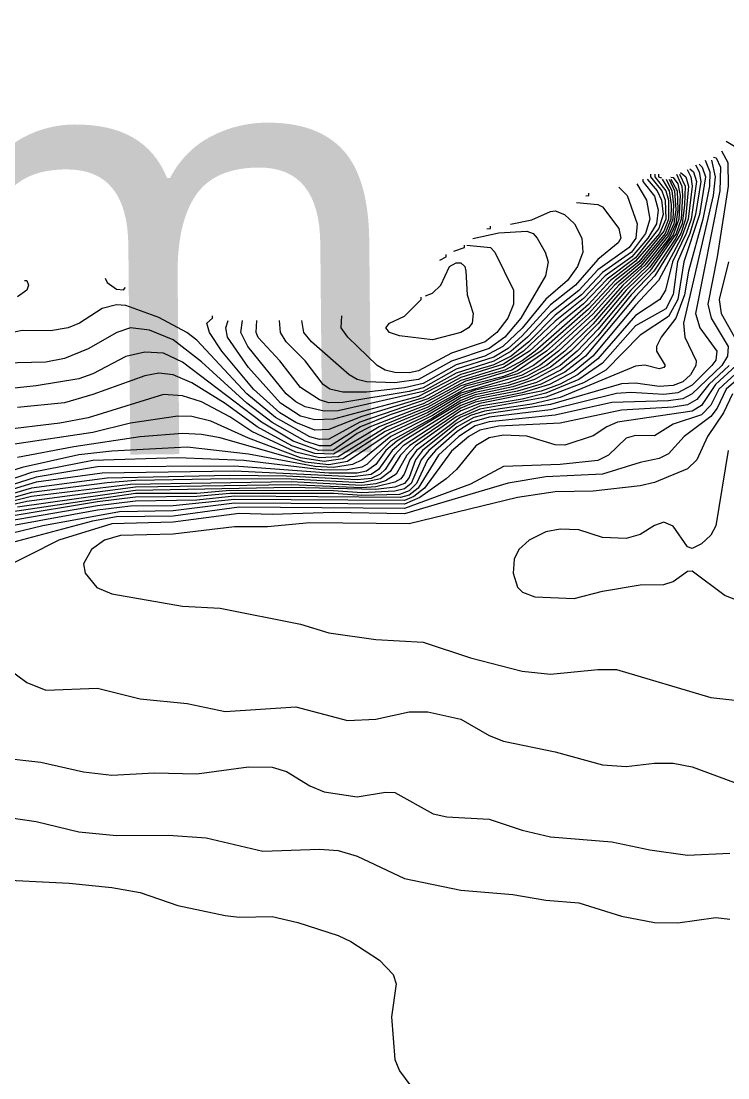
# Model space of a CAD drawing. Extents: x 474277 to 475042, y 254928 to 255625.
# Drawn here: x 474369.09 to 474380.57, y 255563.48 to 255580.65 of the extents above; entities that cross this region are included whole.
import ezdxf

# ---------------------------------------------------------------- set-up
doc = ezdxf.new("R2010")
doc.units = 0
doc.header["$MEASUREMENT"] = 0
doc.layers.add('BaseMapV2_DTM_export_MonNov09090547073261 — entities', color=1, linetype='CONTINUOUS')
doc.styles.get("Standard").update_dxf_attribs({"font": 'romans.shx'})

msp = doc.modelspace()

# ---------------------------------------------------------------- linework, layer by layer
at = {"layer": 'BaseMapV2_DTM_export_MonNov09090547073261 — entities', "color": 15, "linetype": 'Continuous', "true_color": 0xb7484b}
for points in [[(474380.544, 255578.695, 87.75), (474380.68, 255578.614, 87.75)], [(474380.466, 255578.541, 88), (474380.568, 255578.35, 88), (474380.573, 255577.966, 88), (474380.395, 255576.816, 88), (474380.243, 255576.049, 88), (474380.3, 255575.819, 88), (474380.575, 255575.359, 88), (474380.565, 255575.206, 88), (474380.47, 255575.053, 88), (474379.99, 255574.59, 88), (474379.836, 255574.511, 88), (474379.606, 255574.477, 88), (474378.686, 255574.451, 88), (474377.766, 255574.248, 88), (474376.693, 255574.14, 88), (474376.463, 255574.075, 88), (474376.197, 255573.902, 88), (474375.866, 255573.596, 88), (474375.536, 255573.059, 88), (474375.389, 255572.949, 88), (474375.252, 255572.906, 88), (474372.552, 255572.929, 88), (474371.939, 255572.868, 88), (474370.942, 255572.847, 88), (474370.329, 255572.773, 88), (474368.877, 255572.522, 88)], [(474380.335, 255578.435, 88.25), (474380.382, 255578.426, 88.25), (474380.449, 255578.273, 88.25), (474380.439, 255577.89, 88.25), (474380.042, 255575.896, 88.25), (474380.116, 255575.666, 88.25), (474380.393, 255575.283, 88.25), (474380.373, 255575.14, 88.25), (474380.31, 255575.053, 88.25), (474379.99, 255574.732, 88.25), (474379.76, 255574.61, 88.25), (474379.53, 255574.582, 88.25), (474378.993, 255574.613, 88.25), (474378.763, 255574.597, 88.25), (474377.689, 255574.334, 88.25), (474376.693, 255574.212, 88.25), (474376.412, 255574.132, 88.25), (474376.172, 255573.979, 88.25), (474375.819, 255573.672, 88.25), (474375.689, 255573.519, 88.25), (474375.51, 255573.136, 88.25), (474375.389, 255573.019, 88.25), (474375.236, 255572.959, 88.25), (474374.622, 255572.942, 88.25), (474374.162, 255572.973, 88.25), (474372.475, 255572.976, 88.25), (474371.939, 255572.924, 88.25), (474370.942, 255572.913, 88.25), (474370.329, 255572.839, 88.25), (474368.894, 255572.599, 88.25)], [(474379.951, 255578.245, 89.5), (474380.01, 255578.196, 89.5), (474380.06, 255578.043, 89.5), (474379.973, 255577.429, 89.5), (474379.894, 255577.199, 89.5), (474379.668, 255576.739, 89.5), (474379.558, 255576.279, 89.5), (474379.467, 255576.126, 89.5), (474379.07, 255575.866, 89.5), (474378.456, 255575.16, 89.5), (474378.125, 255574.899, 89.5), (474377.843, 255574.752, 89.5), (474377.536, 255574.638, 89.5), (474376.539, 255574.435, 89.5), (474376.233, 255574.315, 89.5), (474375.396, 255573.749, 89.5), (474375.251, 255573.596, 89.5), (474375.082, 255573.333, 89.5), (474374.924, 255573.212, 89.5), (474374.622, 255573.147, 89.5), (474373.472, 255573.206, 89.5), (474372.475, 255573.21, 89.5), (474370.942, 255573.184, 89.5), (474370.482, 255573.147, 89.5), (474369.255, 255572.99, 89.5), (474367.798, 255572.577, 89.5)], [(474380.046, 255578.311, 89.25), (474380.105, 255578.196, 89.25), (474380.132, 255578.043, 89.25), (474380.046, 255577.506, 89.25), (474379.951, 255577.199, 89.25), (474379.752, 255576.739, 89.25), (474379.683, 255576.205, 89.25), (474379.56, 255575.973, 89.25), (474379.07, 255575.695, 89.25), (474378.533, 255575.089, 89.25), (474378.149, 255574.823, 89.25), (474377.613, 255574.602, 89.25), (474377.229, 255574.507, 89.25), (474376.539, 255574.391, 89.25), (474376.156, 255574.221, 89.25), (474375.496, 255573.749, 89.25), (474375.351, 255573.596, 89.25), (474375.178, 255573.289, 89.25), (474375.006, 255573.18, 89.25), (474374.852, 255573.13, 89.25), (474374.622, 255573.105, 89.25), (474373.472, 255573.161, 89.25), (474370.865, 255573.122, 89.25), (474369.255, 255572.923, 89.25), (474368.642, 255572.775, 89.25)], [(474380.105, 255578.321, 89), (474380.155, 255578.273, 89), (474380.205, 255578.12, 89), (474380.111, 255577.506, 89), (474379.854, 255576.739, 89), (474379.757, 255576.126, 89), (474379.606, 255575.847, 89), (474379.146, 255575.547, 89), (474378.589, 255574.976, 89), (474378.226, 255574.769, 89), (474377.613, 255574.539, 89), (474376.539, 255574.345, 89), (474376.218, 255574.209, 89), (474375.512, 255573.672, 89), (474375.401, 255573.519, 89), (474375.312, 255573.289, 89), (474375.255, 255573.212, 89), (474375.159, 255573.155, 89), (474374.852, 255573.082, 89), (474374.622, 255573.063, 89), (474373.472, 255573.115, 89), (474370.942, 255573.076, 89), (474369.178, 255572.844, 89), (474368.718, 255572.74, 89)], [(474380.306, 255578.388, 88.5), (474380.365, 255578.12, 88.5), (474380.33, 255577.813, 88.5), (474379.848, 255575.743, 88.5), (474379.87, 255575.513, 88.5), (474380.057, 255575.129, 88.5), (474380.05, 255575.053, 88.5), (474379.963, 255574.899, 88.5), (474379.836, 255574.789, 88.5), (474379.683, 255574.727, 88.5), (474379.453, 255574.712, 88.5), (474379.07, 255574.765, 88.5), (474378.84, 255574.753, 88.5), (474377.689, 255574.417, 88.5), (474376.693, 255574.272, 88.5), (474376.441, 255574.209, 88.5), (474376.17, 255574.056, 88.5), (474375.712, 255573.672, 88.5), (474375.589, 255573.519, 88.5), (474375.422, 255573.136, 88.5), (474375.313, 255573.048, 88.5), (474375.159, 255573.009, 88.5), (474374.622, 255572.984, 88.5), (474374.162, 255573.016, 88.5), (474372.475, 255573.022, 88.5), (474371.939, 255572.976, 88.5), (474370.942, 255572.971, 88.5), (474368.948, 255572.675, 88.5)], [(474380.203, 255578.388, 88.75), (474380.275, 255578.196, 88.75), (474380.271, 255577.966, 88.75), (474380.166, 255577.429, 88.75), (474379.931, 255576.586, 88.75), (474379.867, 255576.203, 88.75), (474379.725, 255575.819, 88.75), (474379.486, 255575.513, 88.75), (474379.41, 255575.359, 88.75), (474379.41, 255575.283, 88.75), (474379.55, 255575.053, 88.75), (474379.53, 255575.019, 88.75), (474379.453, 255574.999, 88.75), (474379.223, 255575.058, 88.75), (474379.07, 255575.04, 88.75), (474377.843, 255574.535, 88.75), (474377.383, 255574.423, 88.75), (474376.616, 255574.312, 88.75), (474376.386, 255574.243, 88.75), (474376.156, 255574.111, 88.75), (474375.61, 255573.672, 88.75), (474375.495, 255573.519, 88.75), (474375.389, 255573.231, 88.75), (474375.313, 255573.136, 88.75), (474375.159, 255573.074, 88.75), (474374.852, 255573.036, 88.75), (474373.472, 255573.07, 88.75), (474370.942, 255573.024, 88.75), (474369.025, 255572.751, 88.75)], [(474379.908, 255578.235, 89.75), (474379.968, 255578.12, 89.75), (474379.99, 255577.966, 89.75), (474379.924, 255577.429, 89.75), (474379.809, 255577.123, 89.75), (474379.445, 255576.433, 89.75), (474379.07, 255576.033, 89.75), (474378.374, 255575.206, 89.75), (474378.073, 255574.957, 89.75), (474377.671, 255574.746, 89.75), (474377.229, 255574.607, 89.75), (474376.463, 255574.456, 89.75), (474376.233, 255574.36, 89.75), (474375.296, 255573.749, 89.75), (474375.151, 255573.596, 89.75), (474375, 255573.366, 89.75), (474374.921, 255573.289, 89.75), (474374.776, 255573.218, 89.75), (474374.546, 255573.194, 89.75), (474373.396, 255573.257, 89.75), (474372.475, 255573.268, 89.75), (474370.482, 255573.221, 89.75), (474369.255, 255573.06, 89.75), (474367.798, 255572.635, 89.75)], [(474379.798, 255578.186, 90), (474379.887, 255578.12, 90), (474379.931, 255577.966, 90), (474379.883, 255577.429, 90), (474379.805, 255577.199, 90), (474379.386, 255576.509, 90), (474379.07, 255576.174, 90), (474378.258, 255575.206, 90), (474377.92, 255574.942, 90), (474377.536, 255574.752, 90), (474377.153, 255574.635, 90), (474376.532, 255574.516, 90), (474376.233, 255574.403, 90), (474375.294, 255573.826, 90), (474375.115, 255573.672, 90), (474374.893, 255573.366, 90), (474374.776, 255573.284, 90), (474374.469, 255573.247, 90), (474372.552, 255573.337, 90), (474370.405, 255573.306, 90), (474369.332, 255573.155, 90), (474367.798, 255572.692, 90)], [(474379.786, 255578.158, 90.25), (474379.876, 255577.966, 90.25), (474379.868, 255577.66, 90.25), (474379.826, 255577.353, 90.25), (474379.725, 255577.123, 90.25), (474379.367, 255576.586, 90.25), (474379, 255576.203, 90.25), (474378.456, 255575.534, 90.25), (474378.15, 255575.209, 90.25), (474377.848, 255574.976, 90.25), (474377.459, 255574.779, 90.25), (474377.076, 255574.661, 90.25), (474376.463, 255574.536, 90.25), (474376.233, 255574.445, 90.25), (474375.19, 255573.826, 90.25), (474375.015, 255573.672, 90.25), (474374.848, 255573.442, 90.25), (474374.699, 255573.335, 90.25), (474374.546, 255573.304, 90.25), (474374.086, 255573.302, 90.25), (474372.552, 255573.42, 90.25), (474370.329, 255573.405, 90.25), (474369.332, 255573.24, 90.25), (474367.798, 255572.75, 90.25)], [(474379.738, 255578.158, 90.5), (474379.824, 255577.966, 90.5), (474379.832, 255577.813, 90.5), (474379.809, 255577.429, 90.5), (474379.73, 255577.199, 90.5), (474379.3, 255576.586, 90.5), (474378.991, 255576.279, 90.5), (474378.456, 255575.635, 90.5), (474378.123, 255575.283, 90.5), (474377.843, 255575.051, 90.5), (474377.43, 255574.823, 90.5), (474377.076, 255574.704, 90.5), (474376.463, 255574.575, 90.5), (474376.233, 255574.485, 90.5), (474375.773, 255574.198, 90.5), (474375.087, 255573.826, 90.5), (474374.706, 255573.442, 90.5), (474374.622, 255573.4, 90.5), (474374.392, 255573.357, 90.5), (474374.009, 255573.351, 90.5), (474372.706, 255573.51, 90.5), (474371.632, 255573.554, 90.5), (474370.252, 255573.511, 90.5), (474369.255, 255573.316, 90.5), (474367.798, 255572.818, 90.5)], [(474379.384, 255578.158, 92), (474379.384, 255578.12, 92), (474379.561, 255577.89, 92), (474379.605, 255577.736, 92), (474379.606, 255577.429, 92), (474379.53, 255577.234, 92), (474379.121, 255576.739, 92), (474378.741, 255576.433, 92), (474378.303, 255575.968, 92), (474377.532, 255575.283, 92), (474377.061, 255574.976, 92), (474376.233, 255574.724, 92), (474375.696, 255574.419, 92), (474374.76, 255574.056, 92), (474374.546, 255573.946, 92), (474374.162, 255573.679, 92), (474373.923, 255573.672, 92), (474373.507, 255573.826, 92), (474372.99, 255574.132, 92), (474371.709, 255575.106, 92), (474371.402, 255575.253, 92), (474371.095, 255575.268, 92), (474370.789, 255575.197, 92), (474370.252, 255574.918, 92), (474370.022, 255574.838, 92), (474369.332, 255574.721, 92), (474368.565, 255574.643, 92)], [(474379.645, 255578.113, 90.75), (474379.683, 255578.106, 90.75), (474379.76, 255578.003, 90.75), (474379.793, 255577.813, 90.75), (474379.776, 255577.429, 90.75), (474379.683, 255577.177, 90.75), (474379.3, 255576.651, 90.75), (474378.92, 255576.279, 90.75), (474378.456, 255575.727, 90.75), (474378.021, 255575.283, 90.75), (474377.689, 255575.025, 90.75), (474377.306, 255574.825, 90.75), (474376.999, 255574.727, 90.75), (474376.463, 255574.613, 90.75), (474376.233, 255574.526, 90.75), (474375.773, 255574.242, 90.75), (474375.095, 255573.902, 90.75), (474374.63, 255573.519, 90.75), (474374.469, 255573.442, 90.75), (474374.162, 255573.394, 90.75), (474373.856, 255573.411, 90.75), (474372.782, 255573.613, 90.75), (474371.785, 255573.728, 90.75), (474370.559, 255573.663, 90.75), (474370.022, 255573.604, 90.75), (474369.102, 255573.397, 90.75), (474368.718, 255573.277, 90.75)], [(474379.568, 255578.081, 91.5), (474379.66, 255577.89, 91.5), (474379.688, 255577.66, 91.5), (474379.678, 255577.429, 91.5), (474379.59, 255577.199, 91.5), (474379.15, 255576.663, 91.5), (474378.796, 255576.356, 91.5), (474378.38, 255575.891, 91.5), (474377.721, 255575.283, 91.5), (474377.412, 255575.053, 91.5), (474377.153, 255574.915, 91.5), (474376.309, 255574.676, 91.5), (474375.696, 255574.331, 91.5), (474375.029, 255574.056, 91.5), (474374.239, 255573.571, 91.5), (474373.932, 255573.552, 91.5), (474373.549, 255573.644, 91.5), (474372.833, 255573.979, 91.5), (474372.475, 255574.218, 91.5), (474372.015, 255574.464, 91.5), (474371.709, 255574.559, 91.5), (474371.402, 255574.579, 91.5), (474370.175, 255574.205, 91.5), (474369.715, 255574.115, 91.5), (474368.718, 255573.998, 91.5)], [(474379.314, 255578.158, 92.25), (474379.314, 255578.12, 92.25), (474379.5, 255577.89, 92.25), (474379.554, 255577.736, 92.25), (474379.56, 255577.429, 92.25), (474379.459, 255577.199, 92.25), (474379.07, 255576.745, 92.25), (474378.665, 255576.433, 92.25), (474378.303, 255576.046, 92.25), (474377.439, 255575.283, 92.25), (474377.229, 255575.127, 92.25), (474376.944, 255574.976, 92.25), (474376.309, 255574.796, 92.25), (474375.619, 255574.43, 92.25), (474375.082, 255574.254, 92.25), (474374.598, 255574.056, 92.25), (474374.113, 255573.749, 92.25), (474373.932, 255573.747, 92.25), (474373.702, 255573.823, 92.25), (474373.166, 255574.129, 92.25), (474372.755, 255574.439, 92.25), (474372.015, 255575.115, 92.25), (474371.555, 255575.468, 92.25), (474371.172, 255575.626, 92.25), (474370.865, 255575.663, 92.25), (474370.641, 255575.589, 92.25), (474370.175, 255575.323, 92.25), (474369.792, 255575.167, 92.25), (474369.485, 255575.108, 92.25), (474368.795, 255575.089, 92.25)], [(474379.26, 255578.081, 92.5), (474379.424, 255577.89, 92.5), (474379.491, 255577.736, 92.5), (474379.517, 255577.506, 92.5), (474379.451, 255577.276, 92.5), (474379.07, 255576.804, 92.5), (474378.61, 255576.456, 92.5), (474378.226, 255576.054, 92.5), (474377.839, 255575.743, 92.5), (474377.347, 255575.283, 92.5), (474376.923, 255575.019, 92.5), (474376.233, 255574.809, 92.5), (474375.696, 255574.51, 92.5), (474374.59, 255574.132, 92.5), (474374.086, 255573.854, 92.5), (474373.932, 255573.85, 92.5), (474373.779, 255573.895, 92.5), (474373.219, 255574.209, 92.5), (474372.753, 255574.592, 92.5), (474371.939, 255575.462, 92.5), (474371.777, 255575.589, 92.5), (474371.325, 255575.834, 92.5), (474370.789, 255576.026, 92.5), (474370.635, 255576.04, 92.5), (474370.405, 255575.98, 92.5), (474370.034, 255575.743, 92.5), (474369.85, 255575.666, 92.5), (474369.562, 255575.618, 92.5), (474369.102, 255575.62, 92.5), (474368.795, 255575.558, 92.5)], [(474379.616, 255578.081, 91.25), (474379.705, 255577.89, 91.25), (474379.723, 255577.583, 91.25), (474379.693, 255577.353, 91.25), (474379.606, 255577.167, 91.25), (474379.223, 255576.683, 91.25), (474378.863, 255576.356, 91.25), (474378.38, 255575.812, 91.25), (474377.82, 255575.283, 91.25), (474377.516, 255575.053, 91.25), (474377.229, 255574.897, 91.25), (474376.233, 255574.605, 91.25), (474375.696, 255574.288, 91.25), (474375.002, 255573.979, 91.25), (474374.316, 255573.535, 91.25), (474374.009, 255573.493, 91.25), (474373.626, 255573.554, 91.25), (474372.782, 255573.871, 91.25), (474372.169, 255574.149, 91.25), (474371.862, 255574.222, 91.25), (474371.632, 255574.231, 91.25), (474370.865, 255574.118, 91.25), (474370.252, 255573.962, 91.25), (474368.948, 255573.769, 91.25)], [(474379.645, 255578.082, 91), (474379.747, 255577.89, 91), (474379.756, 255577.583, 91), (474379.726, 255577.353, 91), (474379.614, 255577.123, 91), (474379.256, 255576.663, 91), (474378.853, 255576.279, 91), (474378.38, 255575.73, 91), (474377.92, 255575.283, 91), (474377.622, 255575.053, 91), (474377.306, 255574.878, 91), (474376.999, 255574.769, 91), (474376.463, 255574.65, 91), (474376.233, 255574.565, 91), (474375.696, 255574.244, 91), (474375.082, 255573.96, 91), (474374.392, 255573.496, 91), (474374.086, 255573.441, 91), (474373.702, 255573.482, 91), (474372.322, 255573.876, 91), (474372.015, 255573.931, 91), (474371.709, 255573.949, 91), (474371.019, 255573.894, 91), (474369.945, 255573.734, 91), (474369.025, 255573.558, 91)], [(474379.504, 255578.081, 91.75), (474379.615, 255577.89, 91.75), (474379.65, 255577.66, 91.75), (474379.642, 255577.429, 91.75), (474379.551, 255577.199, 91.75), (474379.146, 255576.711, 91.75), (474378.729, 255576.356, 91.75), (474378.303, 255575.892, 91.75), (474377.625, 255575.283, 91.75), (474377.153, 255574.967, 91.75), (474376.923, 255574.875, 91.75), (474376.309, 255574.715, 91.75), (474375.696, 255574.375, 91.75), (474374.902, 255574.056, 91.75), (474374.162, 255573.61, 91.75), (474373.856, 255573.622, 91.75), (474373.483, 255573.749, 91.75), (474372.919, 255574.056, 91.75), (474372.399, 255574.437, 91.75), (474371.862, 255574.769, 91.75), (474371.555, 255574.901, 91.75), (474371.325, 255574.928, 91.75), (474371.095, 255574.884, 91.75), (474370.252, 255574.579, 91.75), (474369.792, 255574.446, 91.75), (474369.025, 255574.372, 91.75)], [(474379.188, 255578.081, 92.75), (474379.188, 255578.043, 92.75), (474379.376, 255577.801, 92.75), (474379.438, 255577.583, 92.75), (474379.409, 255577.353, 92.75), (474379.271, 255577.123, 92.75), (474379.011, 255576.816, 92.75), (474378.579, 255576.509, 92.75), (474378.226, 255576.139, 92.75), (474377.766, 255575.772, 92.75), (474377.252, 255575.283, 92.75), (474376.923, 255575.073, 92.75), (474376.233, 255574.857, 92.75), (474375.619, 255574.525, 92.75), (474374.622, 255574.225, 92.75), (474374.086, 255574.014, 92.75), (474373.856, 255574.005, 92.75), (474373.549, 255574.125, 92.75), (474373.288, 255574.286, 92.75), (474372.861, 255574.669, 92.75), (474372.346, 255575.283, 92.75), (474372.145, 255575.589, 92.75), (474372.105, 255575.743, 92.75), (474372.195, 255575.819, 92.75), (474372.195, 255575.858, 92.75)], [(474379.443, 255578.158, 91.75), (474379.443, 255578.12, 91.75), (474379.491, 255578.1, 91.75)], [(474379.09, 255578.005, 93), (474379.247, 255577.736, 93), (474379.303, 255577.429, 93), (474379.23, 255577.199, 93), (474379.007, 255576.893, 93), (474378.533, 255576.561, 93), (474378.194, 255576.203, 93), (474377.766, 255575.871, 93), (474377.335, 255575.436, 93), (474377.048, 255575.206, 93), (474376.769, 255575.065, 93), (474376.233, 255574.906, 93), (474375.543, 255574.55, 93), (474374.162, 255574.182, 93), (474373.856, 255574.168, 93), (474373.626, 255574.232, 93), (474373.298, 255574.439, 93), (474372.782, 255575.021, 93), (474372.44, 255575.513, 93), (474372.414, 255575.666, 93), (474372.45, 255575.781, 93)], [(474378.801, 255577.948, 93.25), (474378.936, 255577.813, 93.25), (474379.097, 255577.353, 93.25), (474379.073, 255577.123, 93.25), (474378.967, 255576.969, 93.25), (474378.456, 255576.605, 93.25), (474378.15, 255576.269, 93.25), (474377.689, 255575.91, 93.25), (474377.316, 255575.513, 93.25), (474377.051, 255575.283, 93.25), (474376.769, 255575.122, 93.25), (474376.156, 255574.929, 93.25), (474375.619, 255574.632, 93.25), (474374.239, 255574.315, 93.25), (474374.009, 255574.309, 93.25), (474373.702, 255574.383, 93.25), (474373.549, 255574.461, 93.25), (474373.392, 255574.592, 93.25), (474372.768, 255575.359, 93.25), (474372.655, 255575.589, 93.25), (474372.681, 255575.781, 93.25)], [(474378.265, 255577.81, 93.25), (474378.313, 255577.813, 93.25), (474378.313, 255577.851, 93.25)], [(474378.111, 255577.7, 93.5), (474378.456, 255577.668, 93.5), (474378.533, 255577.63, 93.5), (474378.8, 255577.276, 93.5), (474378.831, 255577.123, 93.5), (474378.79, 255577.046, 93.5), (474378.456, 255576.773, 93.5), (474378.095, 255576.356, 93.5), (474377.689, 255576.037, 93.5), (474377.229, 255575.533, 93.5), (474376.999, 255575.329, 93.5), (474376.769, 255575.19, 93.5), (474376.156, 255574.992, 93.5), (474375.619, 255574.692, 93.5), (474375.389, 255574.629, 93.5), (474374.316, 255574.45, 93.5), (474374.086, 255574.449, 93.5), (474373.932, 255574.494, 93.5), (474373.626, 255574.696, 93.5), (474373.288, 255575.129, 93.5), (474372.936, 255575.508, 93.5), (474372.904, 255575.589, 93.5), (474372.917, 255575.781, 93.5)], [(474377.038, 255577.349, 93.75), (474377.383, 255577.417, 93.75), (474377.689, 255577.556, 93.75), (474377.766, 255577.567, 93.75), (474377.918, 255577.506, 93.75), (474378.079, 255577.353, 93.75), (474378.2, 255577.123, 93.75), (474378.213, 255576.893, 93.75), (474378.126, 255576.663, 93.75), (474377.962, 255576.433, 93.75), (474377.613, 255576.131, 93.75), (474377.229, 255575.66, 93.75), (474376.914, 255575.359, 93.75), (474376.622, 255575.206, 93.75), (474376.156, 255575.065, 93.75), (474375.619, 255574.762, 93.75), (474375.313, 255574.689, 93.75), (474374.699, 255574.622, 93.75), (474374.316, 255574.621, 93.75), (474374.104, 255574.669, 93.75), (474373.994, 255574.746, 93.75), (474373.704, 255575.129, 93.75), (474373.392, 255575.436, 93.75), (474373.299, 255575.589, 93.75), (474373.282, 255575.781, 93.75)], [(474376.424, 255577.113, 94), (474376.846, 255577.207, 94), (474377.306, 255577.236, 94), (474377.405, 255577.199, 94), (474377.472, 255577.123, 94), (474377.603, 255576.893, 94), (474377.651, 255576.739, 94), (474377.607, 255576.509, 94), (474377.208, 255575.819, 94), (474376.945, 255575.513, 94), (474376.693, 255575.33, 94), (474376.079, 255575.123, 94), (474375.542, 255574.823, 94), (474375.159, 255574.773, 94), (474374.699, 255574.786, 94), (474374.548, 255574.823, 94), (474374.416, 255574.899, 94), (474373.806, 255575.436, 94), (474373.682, 255575.589, 94), (474373.645, 255575.781, 94)], [(474376.654, 255577.27, 93.75), (474376.712, 255577.276, 93.75), (474376.712, 255577.314, 93.75)], [(474376.326, 255577.008, 94.25), (474376.715, 255576.969, 94.25), (474376.781, 255576.893, 94.25), (474377.087, 255576.279, 94.25), (474377.088, 255576.049, 94.25), (474376.994, 255575.819, 94.25), (474376.818, 255575.589, 94.25), (474376.627, 255575.436, 94.25), (474376.079, 255575.254, 94.25), (474375.543, 255574.964, 94.25), (474375.389, 255574.932, 94.25), (474375.159, 255574.938, 94.25), (474375.001, 255574.976, 94.25), (474374.871, 255575.053, 94.25), (474374.395, 255575.513, 94.25), (474374.288, 255575.666, 94.25), (474374.298, 255575.858, 94.25)], [(474376.118, 255576.909, 94.25), (474376.289, 255576.969, 94.25), (474376.289, 255577.008, 94.25)], [(474375.658, 255576.187, 94.5), (474375.773, 255576.229, 94.5), (474375.908, 255576.356, 94.5), (474376.047, 255576.663, 94.5), (474376.156, 255576.723, 94.5), (474376.233, 255576.722, 94.5), (474376.294, 255576.663, 94.5), (474376.313, 255576.586, 94.5), (474376.332, 255576.203, 94.5), (474376.429, 255575.896, 94.5), (474376.414, 255575.743, 94.5), (474376.355, 255575.666, 94.5), (474376.229, 255575.589, 94.5), (474375.773, 255575.468, 94.5), (474375.236, 255575.533, 94.5), (474375.072, 255575.589, 94.5), (474375.011, 255575.666, 94.5), (474375.07, 255575.743, 94.5), (474375.313, 255575.854, 94.5), (474375.588, 255576.126, 94.5), (474375.588, 255576.164, 94.5)], [(474375.888, 255576.762, 94.25), (474375.992, 255576.816, 94.25), (474375.992, 255576.854, 94.25)], [(474380.579, 255576.739, 87.75), (474380.429, 255576.126, 87.75), (474380.464, 255575.896, 87.75), (474380.68, 255575.513, 87.75)], [(474369.14, 255576.433, 92.75), (474369.178, 255576.432, 92.75), (474369.207, 255576.356, 92.75), (474369.176, 255576.279, 92.75), (474369.025, 255576.166, 92.75)], [(474370.452, 255576.471, 92.5), (474370.482, 255576.403, 92.5), (474370.635, 255576.295, 92.5), (474370.75, 255576.282, 92.5), (474370.784, 255576.318, 92.5)], [(474380.705, 255575.053, 87.5), (474380.37, 255574.746, 87.5), (474380.143, 255574.404, 87.5), (474379.99, 255574.313, 87.5), (474378.778, 255574.132, 87.5), (474378.601, 255574.056, 87.5), (474378.38, 255573.91, 87.5), (474377.92, 255573.76, 87.5), (474377.766, 255573.763, 87.5), (474377.306, 255573.905, 87.5), (474376.923, 255573.919, 87.5), (474376.693, 255573.88, 87.5), (474376.475, 255573.749, 87.5), (474376.162, 255573.366, 87.5), (474375.994, 255573.212, 87.5), (474375.565, 255572.906, 87.5), (474375.313, 255572.8, 87.5), (474372.552, 255572.818, 87.5), (474371.555, 255572.69, 87.5), (474370.685, 255572.676, 87.5), (474369.439, 255572.446, 87.5), (474367.952, 255572.091, 87.5)], [(474380.591, 255575.053, 87.75), (474380.261, 255574.746, 87.75), (474380.066, 255574.503, 87.75), (474379.913, 255574.414, 87.75), (474379.683, 255574.375, 87.75), (474378.84, 255574.325, 87.75), (474377.843, 255574.118, 87.75), (474376.846, 255574.067, 87.75), (474376.539, 255574.001, 87.75), (474376.363, 255573.902, 87.75), (474376.079, 255573.66, 87.75), (474375.638, 255573.059, 87.75), (474375.466, 255572.924, 87.75), (474375.313, 255572.86, 87.75), (474372.552, 255572.877, 87.75), (474371.555, 255572.775, 87.75), (474370.865, 255572.767, 87.75), (474370.329, 255572.703, 87.75), (474368.934, 255572.446, 87.75)], [(474380.757, 255574.979, 87.25), (474380.421, 255574.669, 87.25), (474380.296, 255574.41, 87.25), (474380.143, 255574.251, 87.25), (474379.683, 255574.098, 87.25), (474379.376, 255573.913, 87.25), (474379.07, 255573.914, 87.25), (474378.916, 255573.871, 87.25), (474378.629, 255573.596, 87.25), (474378.456, 255573.507, 87.25), (474377.843, 255573.447, 87.25), (474376.923, 255573.411, 87.25), (474376.386, 255573.125, 87.25), (474375.313, 255572.732, 87.25), (474372.629, 255572.75, 87.25), (474371.555, 255572.605, 87.25), (474370.635, 255572.592, 87.25), (474370.246, 255572.522, 87.25), (474368.948, 255572.175, 87.25)], [(474380.811, 255574.899, 87), (474380.545, 255574.669, 87), (474380.398, 255574.362, 87), (474380.296, 255574.225, 87), (474379.861, 255573.902, 87), (474379.606, 255573.616, 87), (474379.453, 255573.54, 87), (474379.146, 255573.476, 87), (474378.533, 255573.287, 87), (474377.613, 255573.245, 87), (474376.999, 255573.139, 87), (474375.313, 255572.642, 87), (474374.162, 255572.663, 87), (474373.166, 255572.633, 87), (474372.629, 255572.647, 87), (474371.555, 255572.507, 87), (474370.559, 255572.48, 87), (474369.696, 255572.216, 87), (474368.718, 255571.722, 87)], [(474380.644, 255574.592, 86.75), (474380.501, 255574.286, 86.75), (474380.239, 255573.902, 86.75), (474380.066, 255573.518, 86.75), (474379.913, 255573.376, 86.75), (474379.376, 255573.153, 86.75), (474379.146, 255573.099, 86.75), (474378.38, 255573.012, 86.75), (474377.766, 255572.999, 86.75), (474377.153, 255572.911, 86.75), (474375.389, 255572.482, 86.75), (474373.779, 255572.496, 86.75), (474373.089, 255572.432, 86.75), (474372.552, 255572.43, 86.75), (474371.555, 255572.314, 86.75), (474370.7, 255572.292, 86.75), (474370.443, 255572.216, 86.75), (474370.232, 255572.062, 86.75), (474370.101, 255571.832, 86.75), (474370.125, 255571.679, 86.75), (474370.317, 255571.449, 86.75), (474370.559, 255571.344, 86.75), (474371.709, 255571.145, 86.75), (474372.322, 255571.112, 86.75), (474373.626, 255570.849, 86.75), (474374.086, 255570.709, 86.75), (474374.852, 255570.602, 86.75), (474375.619, 255570.561, 86.75), (474376.386, 255570.306, 86.75), (474377.229, 255570.09, 86.75), (474377.689, 255570.041, 86.75), (474378.456, 255570.117, 86.75), (474378.763, 255570.117, 86.75), (474380.296, 255569.662, 86.75), (474381.217, 255569.556, 86.75)], [(474380.574, 255573.672, 86.5), (474380.373, 255572.451, 86.5), (474380.296, 255572.298, 86.5), (474380.143, 255572.154, 86.5), (474379.99, 255572.081, 86.5), (474379.913, 255572.108, 86.5), (474379.683, 255572.442, 86.5), (474379.53, 255572.509, 86.5), (474379.376, 255572.452, 86.5), (474379.146, 255572.307, 86.5), (474378.916, 255572.244, 86.5), (474378.533, 255572.26, 86.5), (474378.15, 255572.386, 86.5), (474377.843, 255572.394, 86.5), (474377.613, 255572.352, 86.5), (474377.344, 255572.216, 86.5), (474377.171, 255572.062, 86.5), (474377.096, 255571.909, 86.5), (474377.083, 255571.679, 86.5), (474377.153, 255571.451, 86.5), (474377.232, 255571.372, 86.5), (474377.432, 255571.295, 86.5), (474378.073, 255571.267, 86.5), (474378.533, 255571.385, 86.5), (474379.146, 255571.492, 86.5), (474379.53, 255571.495, 86.5), (474379.683, 255571.542, 86.5), (474379.913, 255571.711, 86.5), (474379.99, 255571.718, 86.5), (474380.526, 255571.315, 86.5), (474381.14, 255571.076, 86.5)], [(474368.565, 255570.354, 87), (474369.178, 255569.902, 87), (474369.485, 255569.779, 87), (474370.329, 255569.809, 87), (474371.019, 255569.641, 87), (474371.785, 255569.564, 87), (474372.399, 255569.431, 87), (474373.549, 255569.507, 87), (474374.392, 255569.285, 87), (474374.852, 255569.309, 87), (474375.389, 255569.428, 87), (474375.696, 255569.429, 87), (474376.233, 255569.31, 87), (474376.693, 255569.043, 87), (474376.923, 255568.951, 87), (474377.766, 255568.778, 87), (474378.533, 255568.567, 87), (474378.916, 255568.539, 87), (474379.376, 255568.592, 87), (474379.683, 255568.592, 87), (474379.99, 255568.533, 87), (474380.68, 255568.278, 87)], [(474368.726, 255568.688, 87.25), (474369.408, 255568.608, 87.25), (474370.099, 255568.45, 87.25), (474370.559, 255568.396, 87.25), (474371.249, 255568.435, 87.25), (474371.939, 255568.422, 87.25), (474372.782, 255568.535, 87.25), (474373.166, 255568.531, 87.25), (474373.396, 255568.457, 87.25), (474373.779, 255568.224, 87.25), (474374.009, 255568.126, 87.25), (474374.546, 255568.049, 87.25), (474375.006, 255568.121, 87.25), (474375.159, 255568.116, 87.25), (474375.782, 255567.768, 87.25), (474376.003, 255567.724, 87.25), (474376.693, 255567.682, 87.25), (474377.229, 255567.505, 87.25), (474377.689, 255567.398, 87.25), (474378.686, 255567.317, 87.25), (474379.3, 255567.185, 87.25), (474379.913, 255567.1, 87.25), (474380.603, 255567.132, 87.25)], [(474368.105, 255567.827, 87.5), (474369.332, 255567.645, 87.5), (474370.022, 255567.48, 87.5), (474370.635, 255567.416, 87.5), (474371.479, 255567.423, 87.5), (474372.092, 255567.379, 87.5), (474373.012, 255567.166, 87.5), (474373.932, 255567.195, 87.5), (474374.239, 255567.177, 87.5), (474374.546, 255567.082, 87.5), (474375.313, 255566.722, 87.5), (474376.233, 255566.531, 87.5), (474377.076, 255566.462, 87.5), (474377.613, 255566.368, 87.5), (474378.15, 255566.325, 87.5), (474378.84, 255566.109, 87.5), (474379.376, 255566.007, 87.5), (474379.76, 255566, 87.5), (474380.373, 255566.087, 87.5), (474380.603, 255566.061, 87.5)], [(474368.565, 255566.71, 87.75), (474369.869, 255566.646, 87.75), (474370.559, 255566.573, 87.75), (474371.019, 255566.49, 87.75), (474371.632, 255566.279, 87.75), (474372.399, 255566.118, 87.75), (474372.629, 255566.09, 87.75), (474373.166, 255566.105, 87.75), (474373.585, 255566.005, 87.75), (474374.239, 255565.796, 87.75), (474374.445, 255565.698, 87.75), (474374.909, 255565.391, 87.75), (474375.131, 255565.161, 87.75), (474375.18, 255565.008, 87.75), (474375.104, 255564.471, 87.75), (474375.16, 255563.781, 87.75), (474375.236, 255563.594, 87.75), (474375.497, 255563.244, 87.75)]]:
    msp.add_polyline3d(points, dxfattribs=at)

# ---------------------------------------------------------------- texts
at = {"layer": 'BaseMapV2_DTM_export_MonNov09090547073261 — entities', "color": 250, "true_color": 0x323232, "insert": (474354.123, 255573.347), "char_height": 0.2, "width": 17.61571, "attachment_point": 7, "rotation": 0.5487}
msp.add_mtext('\\fOpen Sans|i0|b0;\\H7.02279;89\\~m', dxfattribs=at)

doc.saveas('drawing.dxf')
